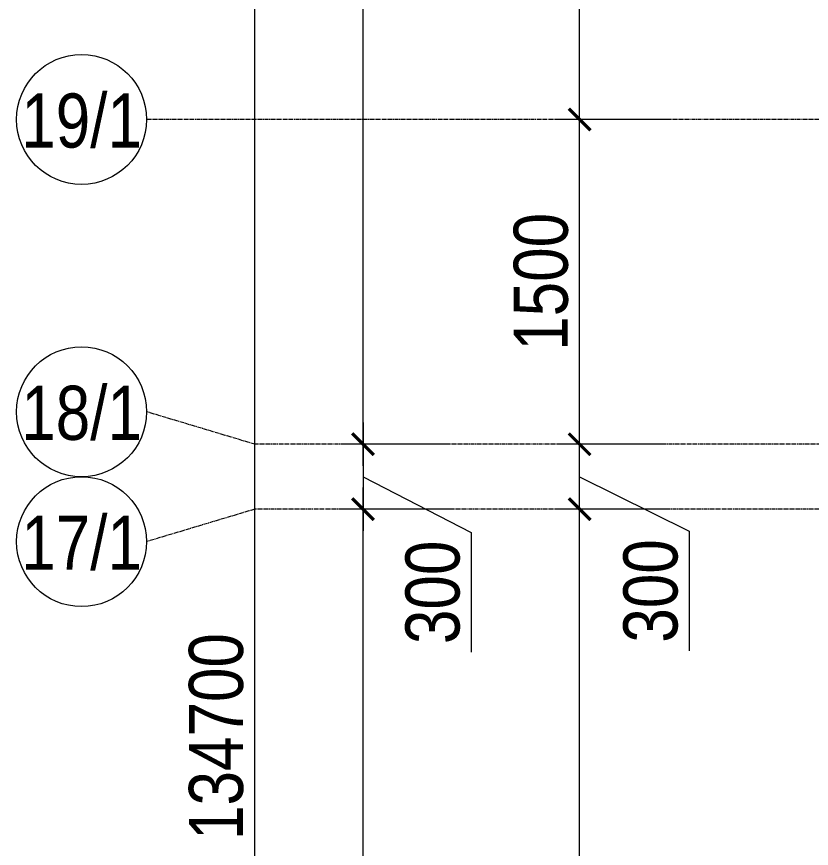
# Model space of a CAD drawing. Header units: millimetres. Extents: x -7155 to 483283, y -227682 to 148426.
# Drawn here: x -6555 to -2884, y 66833 to 70675 of the extents above; entities that cross this region are included whole.
import ezdxf
from ezdxf.enums import TextEntityAlignment as Align

# ---------------------------------------------------------------- set-up
doc = ezdxf.new("R2010")
doc.units = ezdxf.units.MM
doc.linetypes.add('CENTER2', pattern=[28.575, 19.05, -3.175, 3.175, -3.175])
doc.layers.get('Defpoints').update_dxf_attribs({"color": 140})
doc.layers.add('АР_Оси_РД_100', color=7, linetype='Continuous', lineweight=0, true_color=0x525252)
doc.layers.add('РД_Оси_100', color=7, linetype='Continuous', lineweight=0, true_color=0x525252)
doc.layers.add('АР_Оси_РД_размер', color=8, linetype='Continuous', lineweight=0)
doc.styles.add('style1', font='ARIALN.TTF')
doc.styles.add('ккк', font='isocpeur.ttf', dxfattribs={"width": 0.85, "oblique": 15})
doc.dimstyles.new('Dim100_ареал', dxfattribs={"dimscale": 100, "dimtxt": 2.5, "dimasz": 1, "dimexe": 1, "dimexo": 1, "dimgap": 0.5, "dimtad": 1, "dimzin": 12, "dimdsep": 46, "dimtxsty": 'style1', "dimblk": 'ARCHTICK', "dimcen": 1, "dimdle": 1, "dimclrd": 256, "dimclre": 256, "dimaunit": 1, "dimadec": 0, "dimazin": 3, "dimtfac": 1, "dimtmove": 1, "dimatfit": 3, "dimldrblk": 'OPEN30', "dimfxl": 4, "dimfxlon": 1, "dimtolj": 1, "dimtzin": 0, "dimlwd": 9, "dimlwe": 9, "dimarcsym": 0})

# ---------------------------------------------------------------- blocks, each defined once
blk = doc.blocks.new('A-iden')
at = {"linetype": 'Continuous', "lineweight": 5}
blk.add_circle((0, -4), 3, dxfattribs=at)
at = {"color": 0, "linetype": 'Continuous', "lineweight": 20, "style": 'ккк', "width": 0.85}
blk.add_attdef('ID', text='', height=4, dxfattribs=at).set_placement((0.314, -3.853), align=Align.MIDDLE_CENTER)
blk = doc.blocks.new('_ArchTick')
at = {"color": 0, "linetype": 'ByBlock', "const_width": 0.15}
blk.add_lwpolyline([(-0.5, -0.5), (0.5, 0.5)], dxfattribs=at)
blk = doc.blocks.new('*D113')
at = {"layer": 'Defpoints', "color": 0, "lineweight": 50, "transparency": 16777216}
for p in [(-5455, 134700), (-2955, 134700), (-2955, 0)]:
    blk.add_point(p, dxfattribs=at)
at = {"layer": 'АР_Оси_РД_размер', "lineweight": 9, "transparency": 16777216}
for p, q in [((-5455, -100), (-5455, 134800)), ((-5055, 134700), (-5555, 134700)), ((-5055, 0), (-5555, 0))]:
    blk.add_line(p, q, dxfattribs=at)
at = {"layer": 'АР_Оси_РД_размер', "lineweight": 9, "transparency": 16777216, "xscale": 100, "yscale": 100, "zscale": 100}
for p, rotation in [((-5455, 134700), 90), ((-5455, 0), 270)]:
    blk.add_blockref('_ArchTick', p, dxfattribs=dict(at, rotation=rotation))
at = {"layer": 'АР_Оси_РД_размер', "color": 0, "transparency": 16777216, "insert": (-5632.6, 67350), "char_height": 250, "attachment_point": 5, "rotation": 90, "style": 'style1'}
blk.add_mtext('\\A1;134700', dxfattribs=at)
blk = doc.blocks.new('_Open30')
at = {"color": 0, "linetype": 'ByBlock', "lineweight": -2}
for p, q in [((-1, 0.268), (0, 0)), ((0, 0), (-1, -0.268)), ((0, 0), (-1, 0))]:
    blk.add_line(p, q, dxfattribs=at)
blk = doc.blocks.new('*D127')
at = {"layer": 'Defpoints', "color": 0, "lineweight": 50, "transparency": 16777216}
for p in [(-3955, 68400), (-2955, 68400), (-2955, 64200)]:
    blk.add_point(p, dxfattribs=at)
at = {"layer": 'АР_Оси_РД_размер', "lineweight": 9, "transparency": 16777216}
for p, q in [((-3955, 64100), (-3955, 68500)), ((-3555, 68400), (-4055, 68400)), ((-3555, 64200), (-4055, 64200))]:
    blk.add_line(p, q, dxfattribs=at)
at = {"layer": 'АР_Оси_РД_размер', "lineweight": 9, "transparency": 16777216, "xscale": 100, "yscale": 100, "zscale": 100}
for p, rotation in [((-3955, 68400), 90), ((-3955, 64200), 270)]:
    blk.add_blockref('_ArchTick', p, dxfattribs=dict(at, rotation=rotation))
at = {"layer": 'АР_Оси_РД_размер', "color": 0, "transparency": 16777216, "insert": (-4132.6, 66300), "char_height": 250, "attachment_point": 5, "rotation": 90, "style": 'style1'}
blk.add_mtext('\\A1;4200', dxfattribs=at)
blk = doc.blocks.new('*D128')
at = {"layer": 'Defpoints', "color": 0, "lineweight": 50, "transparency": 16777216}
for p in [(-3955, 68700), (-2955, 68700), (-2955, 68400)]:
    blk.add_point(p, dxfattribs=at)
at = {"layer": 'АР_Оси_РД_размер', "lineweight": 9, "transparency": 16777216}
for p, q in [((-3955, 68300), (-3955, 68800)), ((-3555, 68700), (-4055, 68700)), ((-3955, 68550), (-3448.3, 68298.5)), ((-3555, 68400), (-4055, 68400)), ((-3448.3, 68298.5), (-3448.3, 67746.2))]:
    blk.add_line(p, q, dxfattribs=at)
at = {"layer": 'АР_Оси_РД_размер', "lineweight": 9, "transparency": 16777216, "xscale": 100, "yscale": 100, "zscale": 100}
for p, rotation in [((-3955, 68700), 90), ((-3955, 68400), 270)]:
    blk.add_blockref('_ArchTick', p, dxfattribs=dict(at, rotation=rotation))
at = {"layer": 'АР_Оси_РД_размер', "color": 0, "transparency": 16777216, "insert": (-3626, 68022.4), "char_height": 250, "attachment_point": 5, "rotation": 90, "style": 'style1'}
blk.add_mtext('\\A1;300', dxfattribs=at)
blk = doc.blocks.new('*D129')
at = {"layer": 'Defpoints', "color": 0, "lineweight": 50, "transparency": 16777216}
for p in [(-3955, 70200), (-2955, 70200), (-2955, 68700)]:
    blk.add_point(p, dxfattribs=at)
at = {"layer": 'АР_Оси_РД_размер', "lineweight": 9, "transparency": 16777216}
for p, q in [((-3955, 68600), (-3955, 70300)), ((-3555, 70200), (-4055, 70200)), ((-3555, 68700), (-4055, 68700))]:
    blk.add_line(p, q, dxfattribs=at)
at = {"layer": 'АР_Оси_РД_размер', "lineweight": 9, "transparency": 16777216, "xscale": 100, "yscale": 100, "zscale": 100}
for p, rotation in [((-3955, 70200), 90), ((-3955, 68700), 270)]:
    blk.add_blockref('_ArchTick', p, dxfattribs=dict(at, rotation=rotation))
at = {"layer": 'АР_Оси_РД_размер', "color": 0, "transparency": 16777216, "insert": (-4132.6, 69450), "char_height": 250, "attachment_point": 5, "rotation": 90, "style": 'style1'}
blk.add_mtext('\\A1;1500', dxfattribs=at)
blk = doc.blocks.new('*D130')
at = {"layer": 'Defpoints', "color": 0, "lineweight": 50, "transparency": 16777216}
for p in [(-3955, 72900), (-2955, 72900), (-2955, 70200)]:
    blk.add_point(p, dxfattribs=at)
at = {"layer": 'АР_Оси_РД_размер', "lineweight": 9, "transparency": 16777216}
for p, q in [((-3955, 70100), (-3955, 73000)), ((-3555, 72900), (-4055, 72900)), ((-3555, 70200), (-4055, 70200))]:
    blk.add_line(p, q, dxfattribs=at)
at = {"layer": 'АР_Оси_РД_размер', "lineweight": 9, "transparency": 16777216, "xscale": 100, "yscale": 100, "zscale": 100}
for p, rotation in [((-3955, 72900), 90), ((-3955, 70200), 270)]:
    blk.add_blockref('_ArchTick', p, dxfattribs=dict(at, rotation=rotation))
at = {"layer": 'АР_Оси_РД_размер', "color": 0, "transparency": 16777216, "insert": (-4132.6, 71550), "char_height": 250, "attachment_point": 5, "rotation": 90, "style": 'style1'}
blk.add_mtext('\\A1;2700', dxfattribs=at)
blk = doc.blocks.new('*D260')
at = {"layer": 'Defpoints', "color": 0, "lineweight": 50, "transparency": 16777216}
for p in [(-4955, 68400), (-2955, 68400), (-2955, 63900)]:
    blk.add_point(p, dxfattribs=at)
at = {"layer": 'АР_Оси_РД_размер', "lineweight": 9, "transparency": 16777216}
for p, q in [((-4955, 63800), (-4955, 68500)), ((-4555, 68400), (-5055, 68400)), ((-4555, 63900), (-5055, 63900))]:
    blk.add_line(p, q, dxfattribs=at)
at = {"layer": 'АР_Оси_РД_размер', "lineweight": 9, "transparency": 16777216, "xscale": 100, "yscale": 100, "zscale": 100}
for p, rotation in [((-4955, 68400), 90), ((-4955, 63900), 270)]:
    blk.add_blockref('_ArchTick', p, dxfattribs=dict(at, rotation=rotation))
at = {"layer": 'АР_Оси_РД_размер', "color": 0, "transparency": 16777216, "insert": (-5132.6, 66150), "char_height": 250, "attachment_point": 5, "rotation": 90, "style": 'style1'}
blk.add_mtext('\\A1;4500', dxfattribs=at)
blk = doc.blocks.new('*D158')
at = {"layer": 'Defpoints', "color": 0, "lineweight": 50, "transparency": 16777216}
for p in [(-4955, 100500), (-2955, 100500), (-2955, 68700)]:
    blk.add_point(p, dxfattribs=at)
at = {"layer": 'АР_Оси_РД_размер', "lineweight": 9, "transparency": 16777216}
for p, q in [((-4955, 68600), (-4955, 100600)), ((-4555, 100500), (-5055, 100500)), ((-4555, 68700), (-5055, 68700))]:
    blk.add_line(p, q, dxfattribs=at)
at = {"layer": 'АР_Оси_РД_размер', "lineweight": 9, "transparency": 16777216, "xscale": 100, "yscale": 100, "zscale": 100}
for p, rotation in [((-4955, 100500), 90), ((-4955, 68700), 270)]:
    blk.add_blockref('_ArchTick', p, dxfattribs=dict(at, rotation=rotation))
at = {"layer": 'АР_Оси_РД_размер', "color": 0, "transparency": 16777216, "insert": (-5132.6, 84600), "char_height": 250, "attachment_point": 5, "rotation": 90, "style": 'style1'}
blk.add_mtext('\\A1;31800', dxfattribs=at)
blk = doc.blocks.new('*D251')
at = {"layer": 'Defpoints', "color": 0, "lineweight": 50, "transparency": 16777216}
for p in [(-2955, 68700), (-4955, 68400), (-2955, 68400)]:
    blk.add_point(p, dxfattribs=at)
at = {"layer": 'АР_Оси_РД_размер', "lineweight": 9, "transparency": 16777216}
for p, q in [((-4955, 68800), (-4955, 68300)), ((-4555, 68700), (-5055, 68700)), ((-4955, 68550), (-4455, 68292.1)), ((-4555, 68400), (-5055, 68400)), ((-4455, 68292.1), (-4455, 67739.8))]:
    blk.add_line(p, q, dxfattribs=at)
at = {"layer": 'АР_Оси_РД_размер', "lineweight": 9, "transparency": 16777216, "xscale": 100, "yscale": 100, "zscale": 100}
for p, rotation in [((-4955, 68700), 90), ((-4955, 68400), 270)]:
    blk.add_blockref('_ArchTick', p, dxfattribs=dict(at, rotation=rotation))
at = {"layer": 'АР_Оси_РД_размер', "color": 0, "transparency": 16777216, "insert": (-4632.6, 68015.9), "char_height": 250, "attachment_point": 5, "rotation": 90, "style": 'style1'}
blk.add_mtext('\\A1;300', dxfattribs=at)
blk = doc.blocks.new('СОШ_2200_АР_ОСИ_М100_28.05.24')
at = {"layer": 'АР_Оси_РД_100', "linetype": 'CENTER2'}
for points in [[(119910, 70200), (-5954.958, 70200)], [(95715.503, 68700), (-5454.958, 68700), (-5954.958, 68850)], [(78274.959, 68400), (-5454.958, 68400), (-5954.958, 68250)]]:
    blk.add_lwpolyline(points, dxfattribs=at)
at = {"layer": 'АР_Оси_РД_100'}
ref = blk.add_blockref('A-iden', (-6254.958, 70600), dxfattribs=dict(at, xscale=100, yscale=100, zscale=100))
ref.add_attrib('ID', '19/1', dxfattribs={"layer": '0', "linetype": 'Continuous', "height": 250, "style": 'style1'}).set_placement((-6254.958, 70200), align=Align.MIDDLE)
ref = blk.add_blockref('A-iden', (-6254.958, 69250), dxfattribs=dict(at, xscale=100, yscale=100, zscale=100))
ref.add_attrib('ID', '18/1', dxfattribs={"layer": '0', "linetype": 'Continuous', "height": 250, "style": 'style1'}).set_placement((-6254.958, 68850), align=Align.MIDDLE)
ref = blk.add_blockref('A-iden', (-6254.958, 68650), dxfattribs=dict(at, xscale=100, yscale=100, zscale=100))
ref.add_attrib('ID', '17/1', dxfattribs={"layer": '0', "linetype": 'Continuous', "height": 250, "style": 'style1'}).set_placement((-6254.958, 68250), align=Align.MIDDLE)
at = {"layer": 'АР_Оси_РД_размер'}
for base, p1, p2, picture, middle in [((-5454.958, 134700), (-2954.958, 0), (-2954.958, 134700), '*D113', (-5632.601, 67350)), ((-4954.958, 100500), (-2954.958, 68700), (-2954.958, 100500), '*D158', (-5132.601, 84600)), ((-3954.958, 72900), (-2954.958, 70200), (-2954.958, 72900), '*D130', (-4132.601, 71550)), ((-3954.958, 70200), (-2954.958, 68700), (-2954.958, 70200), '*D129', (-4132.601, 69450)), ((-4954.958, 68400), (-2954.958, 63900), (-2954.958, 68400), '*D260', (-5132.601, 66150)), ((-3954.958, 68400), (-2954.958, 64200), (-2954.958, 68400), '*D127', (-4132.601, 66300))]:
    dim = blk.add_linear_dim(base=base, p1=p1, p2=p2, angle=90, dimstyle='Dim100_ареал', dxfattribs=at)
    dim.commit()
    dim.dimension.update_dxf_attribs({"geometry": picture, "text_midpoint": middle})
for base, p1, p2, picture, middle in [((-4954.958, 68400), (-2954.958, 68700), (-2954.958, 68400), '*D251', (-4454.958, 68242.057)), ((-3954.958, 68700), (-2954.958, 68400), (-2954.958, 68700), '*D128', (-3448.316, 68248.494))]:
    dim = blk.add_linear_dim(base=base, p1=p1, p2=p2, angle=90, dimstyle='Dim100_ареал', dxfattribs=at)
    dim.commit()
    dim.dimension.update_dxf_attribs({"geometry": picture, "text_midpoint": middle, "dimtype": 128})

msp = doc.modelspace()

# ---------------------------------------------------------------- block references
at = {"layer": 'РД_Оси_100'}
msp.add_blockref('СОШ_2200_АР_ОСИ_М100_28.05.24', (0, 0), dxfattribs=at)

doc.saveas('drawing.dxf')
